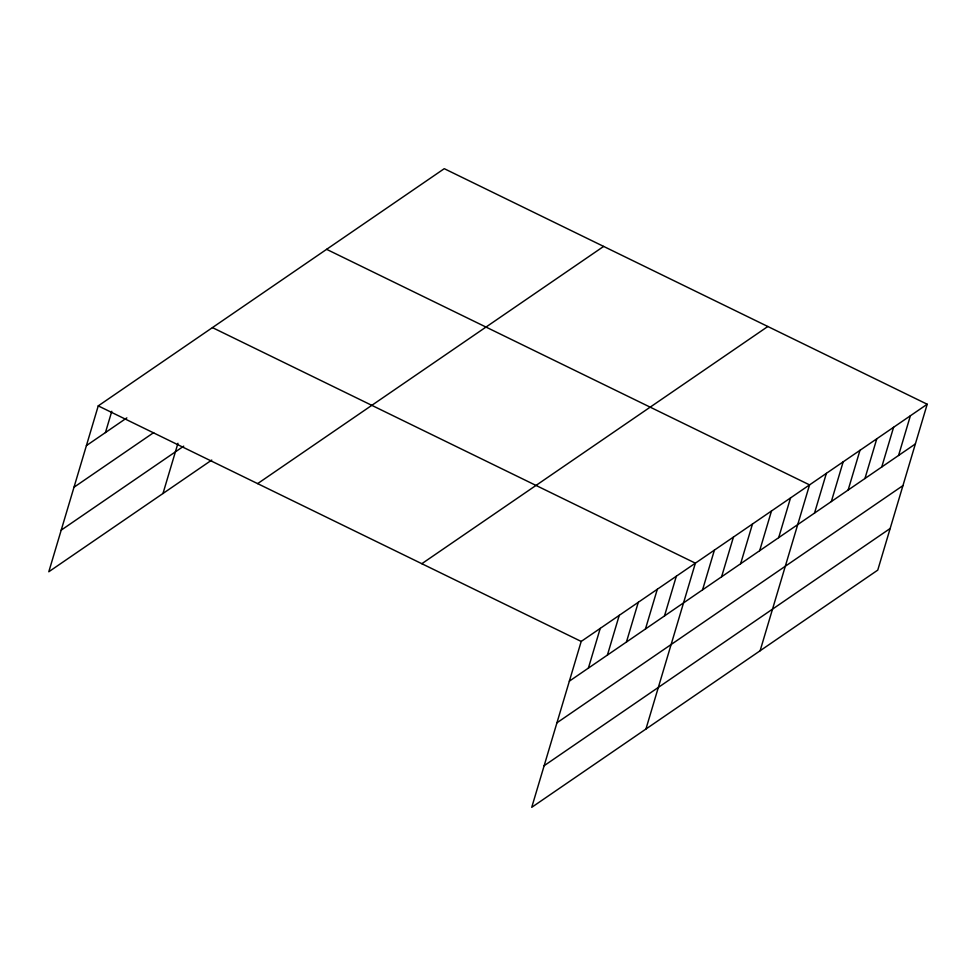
<?xml version="1.0" encoding="UTF-8"?>
<svg xmlns="http://www.w3.org/2000/svg" width="976" height="976" viewBox="0 0 976 976"><rect width="100%" height="100%" fill="white"/><g stroke="black" fill="none" stroke-linecap="round" stroke-linejoin="round"><path stroke-width="1.46" d="M927.2 404.235L581.196 641.439L531.737 807.323L877.753 570.118L927.2 404.235L444.263 168.677L98.247 405.882L48.8 571.765L211.743 460.062M105.445 432.563L111.789 411.286M162.98 493.49L177.949 443.275M588.382 668.121L600.228 628.398M607.414 655.067L619.248 615.344M626.446 642.025L638.28 602.302M645.465 628.983L657.312 589.26M664.497 615.929L676.344 576.206M645.929 729.048L695.376 563.164L212.439 327.607M702.561 589.846L714.408 550.11M721.593 576.792L733.44 537.068M740.625 563.75L752.472 524.027M759.657 550.708L771.491 510.973M778.689 537.654L790.523 497.931M760.109 650.772L809.555 484.889L326.618 249.331M814.521 513.083L826.367 473.36M831.332 501.566L843.166 461.843M848.132 490.05L859.978 450.314M864.943 478.521L876.777 438.797M881.743 467.004L893.589 427.281M898.554 455.487L910.388 415.752M86.413 445.605L126.843 417.887M73.993 487.244L153.683 432.612M61.207 530.139L183.72 446.154M257.627 483.62L603.632 246.416M421.827 563.701L767.831 326.496M569.35 681.163L915.354 443.958M556.942 722.801L902.946 485.597M544.157 765.696L890.161 528.48M98.247 405.882L581.196 641.439"/></g></svg>
